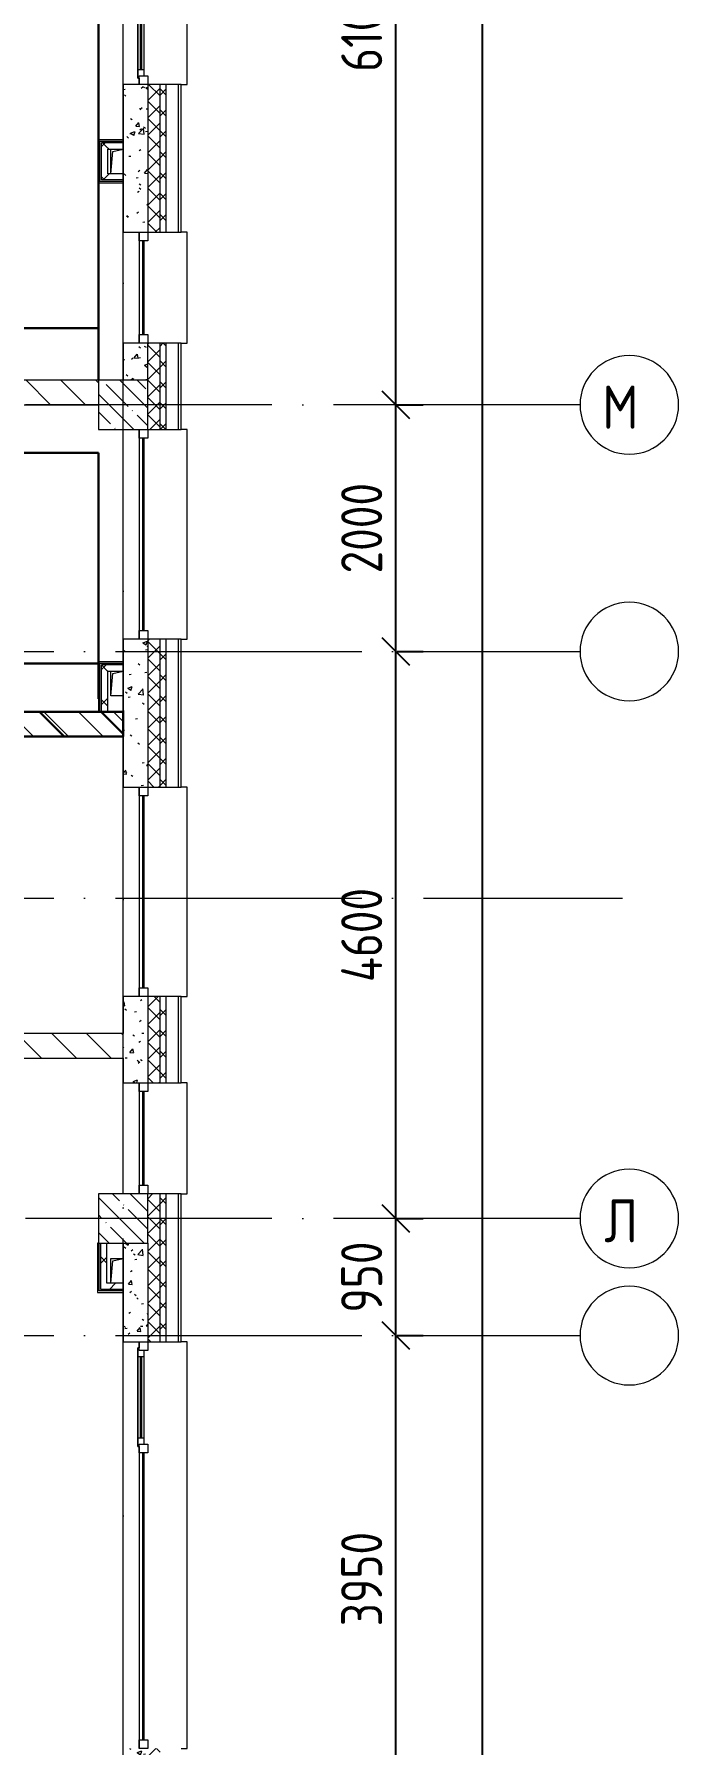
# Model space of a CAD drawing. Header units: millimetres. Extents: x -592259 to 288321, y -552984 to 293768.
# Drawn here: x 180082 to 185329, y -221900 to -208024 of the extents above; entities that cross this region are included whole.
import ezdxf

# ---------------------------------------------------------------- set-up
doc = ezdxf.new("R2010")
doc.units = ezdxf.units.MM
doc.linetypes.add('ADSK_Линия сетки', pattern=[2500, 2000, -250, 0, -250])
doc.layers.get('Defpoints').update_dxf_attribs({"color": 250})
for name, color, linetype, lineweight in [('0.1) Блок', 6, 'Continuous', 30), ('4) Штукатурка', 6, 'Continuous', 30), ('4.5) Штук Гипсовая по ЖБ', 6, 'Continuous', 30), ('4.6) Швы', 6, 'Continuous', 30), ('A-____-____-DIMS', 250, 'Continuous', 9), ('A-DETL-GENF-OTLN', 250, 'Continuous', 5), ('A-FLOR-____-OTLN', 250, 'Continuous', 9), ('A-GLAZ-____-MCUT', 250, 'Continuous', 9), ('A-GLAZ-____-OTLN', 250, 'Continuous', 5), ('A-WALL-____-MCUT', 250, 'Continuous', 13), ('A-WALL-____-PATT', 250, 'Continuous', 13), ('A-WALL-FNSH-MCUT', 250, 'Continuous', 13), ('I-WALL-____-OTLN', 250, 'Continuous', 9), ('S-COLS-____-MCUT', 250, 'Continuous', 25), ('S-COLS-____-OTLN', 250, 'Continuous', 9), ('S-GRID-____-IDEN', 250, 'Continuous', 9), ('S-GRID-____-OTLN', 250, 'Continuous', 9)]:
    doc.layers.add(name, color=color, linetype=linetype, lineweight=lineweight)
doc.styles.add('GOST Common', font='', dxfattribs={"width": 0.9, "height": 350})
doc.styles.get("Standard").update_dxf_attribs({"font": 'ГОСТ тип А.ttf'})
doc.styles.get('GOST Common').set_extended_font_data('GOST Common')
doc.dimstyles.new('А3', dxfattribs={"dimtxt": 333, "dimasz": 222, "dimexe": 222, "dimexo": 111, "dimgap": 111, "dimtad": 1, "dimtoh": 1, "dimdec": 0, "dimrnd": 0.0015, "dimzin": 0, "dimdsep": 46, "dimtxsty": 'Standard', "dimblk": 'OBLIQUE', "dimcen": 0, "dimclrd": 7, "dimclre": 7, "dimclrt": 7, "dimadec": 0, "dimazin": 0, "dimtfac": 1, "dimtdec": 0, "dimtofl": 0, "dimtmove": 0, "dimatfit": 3, "dimfxl": 1, "dimtolj": 1, "dimtzin": 0, "dimarcsym": 0})
pattern_1 = [(135, (28052.9, -258555.93), (-141.42136, -141.42136), [])]
pattern_2 = [(45, (28052.9, -258555.93), (-141.42136, 141.42136), []), (135, (28052.9, -258555.93), (-141.42136, -141.42136), [])]
pattern_3 = [(50, (28052.9, -258555.93), (364.36793, -31.8783), [38.1, -419.1]), (355, (28052.9, -258555.93), (-70.48585, 382.1133), [30.48, -335.28]), (100.451, (28083.27, -258558.6), (293.885, 350.2334), [32.38, -356.18]), (46.184, (28052.9, -258454.33), (542.1585, -84.0858), [57.15, -628.65]), (96.636, (28098.1, -258461.34), (474.8049, 494.8554), [48.57, -534.27]), (351.184, (28052.9, -258454.33), (474.8102, 494.85), [45.72, -502.92]), (21, (28103.7, -258479.73), (303.22847, -204.53046), [38.1, -419.1]), (326, (28103.7, -258479.73), (123.6039, 368.37604), [30.48, -335.28]), (71.451, (28128.97, -258496.77), (426.8341, 163.8427), [32.38, -356.18]), (37.5, (28052.9, -258555.93), (6.17665, 169.11015), [16.764, -314.452, 16.764, -323.596, -336.55]), (37.5, (28052.9, -258555.93), (6.17665, 169.11015), [-671.576, 16.764, -319.786]), (7.5, (28052.9, -258555.93), (133.63888, 200.3615), [16.764, -177.292, 16.764, -306.832, -128.27]), (7.5, (28052.9, -258555.93), (133.63888, 200.3615), [-517.652, 16.764, -111.506]), (327.5, (27939.62, -258555.93), (271.18182, -11.45836), [16.764, -110.236, 16.764, -379.476, -525.78]), (327.5, (27939.62, -258555.93), (271.18182, -11.45836), [-523.24, 16.764, -509.016]), (317.5, (27888.82, -258555.93), (296.2585, 50.85285), [16.764, -148.336, 16.764, -246.38, -373.38]), (317.5, (27888.82, -258555.93), (296.2585, 50.85285), [-428.244, 16.764, -356.616])]

# ---------------------------------------------------------------- blocks, each defined once
blk = doc.blocks.new('Окно_СКБ_1Ст1 - 120_Окно_СКБ_1Ст_1700_ОК19Л-29018914-АР1_Маркировочный план 3 этажа секция 2_3')
at = {"layer": 'A-GLAZ-____-MCUT'}
for p, q in [((-850, -195), (-850, -125)), ((-850, -125), (-780, -125)), ((-780, -125), (-780, -195)), ((780, -195), (780, -125)), ((780, -125), (850, -125)), ((850, -125), (850, -195)), ((-780, -195), (-850, -195)), ((850, -195), (780, -195))]:
    blk.add_line(p, q, dxfattribs=at)
at = {"layer": 'A-GLAZ-____-MCUT', "lineweight": 5}
for p, q in [((780, -155), (-780, -155)), ((780, -165), (-780, -165))]:
    blk.add_line(p, q, dxfattribs=at)
at = {"layer": 'A-GLAZ-____-OTLN'}
blk.add_line((-850, -195), (850, -195), dxfattribs=at)
blk = doc.blocks.new('Окно_СКБ_1Ст1 - 120_Окно_СКБ_1Ст_900_ОК4_EI30-35456439-АР1_Маркировочный план 3 этажа секция 2_3')
at = {"layer": 'A-GLAZ-____-MCUT'}
for p, q in [((-450, -195), (-450, -125)), ((-450, -125), (-380, -125)), ((-380, -125), (-380, -195)), ((380, -195), (380, -125)), ((380, -125), (450, -125)), ((450, -125), (450, -195)), ((-380, -195), (-450, -195)), ((450, -195), (380, -195))]:
    blk.add_line(p, q, dxfattribs=at)
at = {"layer": 'A-GLAZ-____-MCUT', "lineweight": 5}
for p, q in [((380, -155), (-380, -155)), ((380, -165), (-380, -165))]:
    blk.add_line(p, q, dxfattribs=at)
at = {"layer": 'A-GLAZ-____-OTLN'}
blk.add_line((-450, -195), (450, -195), dxfattribs=at)
blk = doc.blocks.new('Окно_СКБ_2Ст1 - Окно_СКБ_2Ст 3300_ОК2л-29018870-АР1_Маркировочный план 3 этажа секция 2_3')
at = {"layer": 'A-GLAZ-____-MCUT'}
for p, q in [((-1650, -195), (-1650, -125)), ((-1650, -125), (-1580, -125)), ((-1580, -125), (-1580, -195)), ((-820, -195), (-820, -125)), ((-820, -125), (-750, -125)), ((-750, -125), (-750, -195)), ((1580, -195), (1580, -125)), ((1580, -125), (1650, -125)), ((1650, -125), (1650, -195)), ((-1580, -195), (-1650, -195)), ((-1580, -195), (-1600, -195)), ((-1600, -195), (-1600, -205)), ((-1600, -205), (-800, -205)), ((-800, -205), (-1600, -205)), ((-820, -155), (-1580, -155)), ((-1580, -155), (-1580, -195)), ((-1530, -205), (-1530, -155)), ((-870, -205), (-870, -155)), ((-820, -195), (-820, -155)), ((-750, -195), (-820, -195)), ((-800, -195), (-820, -195)), ((-800, -205), (-800, -195)), ((1650, -195), (1580, -195))]:
    blk.add_line(p, q, dxfattribs=at)
at = {"layer": 'A-GLAZ-____-MCUT', "lineweight": 5}
for p, q in [((-1530, -175), (-870, -175)), ((-870, -185), (-1530, -185)), ((1580, -155), (-750, -155)), ((1580, -165), (-750, -165))]:
    blk.add_line(p, q, dxfattribs=at)
at = {"layer": 'A-GLAZ-____-OTLN'}
for p, q in [((-1650, -195), (-1600, -195)), ((-800, -195), (1650, -195))]:
    blk.add_line(p, q, dxfattribs=at)
blk = doc.blocks.new('Окно_СКБ_2Ст1 - Окно_СКБ_2Ст 3300_ОК2-29018964-АР1_Маркировочный план 3 этажа секция 2_3')
at = {"layer": 'A-GLAZ-____-MCUT'}
for p, q in [((-1650, -195), (-1650, -125)), ((-1650, -125), (-1580, -125)), ((-1580, -125), (-1580, -195)), ((750, -195), (750, -125)), ((750, -125), (820, -125)), ((820, -125), (820, -195)), ((1580, -195), (1580, -125)), ((1580, -125), (1650, -125)), ((1650, -125), (1650, -195)), ((-1580, -195), (-1650, -195)), ((820, -195), (750, -195)), ((820, -195), (800, -195)), ((800, -195), (800, -205)), ((800, -205), (1600, -205)), ((1600, -205), (800, -205)), ((1580, -155), (820, -155)), ((820, -155), (820, -195)), ((870, -205), (870, -155)), ((1530, -205), (1530, -155)), ((1580, -195), (1580, -155)), ((1650, -195), (1580, -195)), ((1600, -195), (1580, -195)), ((1600, -205), (1600, -195))]:
    blk.add_line(p, q, dxfattribs=at)
at = {"layer": 'A-GLAZ-____-MCUT', "lineweight": 5}
for p, q in [((750, -155), (-1580, -155)), ((750, -165), (-1580, -165)), ((870, -175), (1530, -175)), ((1530, -185), (870, -185))]:
    blk.add_line(p, q, dxfattribs=at)
at = {"layer": 'A-GLAZ-____-OTLN'}
for p, q in [((-1650, -195), (800, -195)), ((1600, -195), (1650, -195))]:
    blk.add_line(p, q, dxfattribs=at)
blk = doc.blocks.new('WNW_Отлив1 - Отлив_металлический 2-28598290-АР1_Маркировочный план 3 этажа секция 2_3')
at = {"layer": 'A-GLAZ-____-OTLN'}
for p, q in [((1650, 320), (-1650, 320)), ((-1650, 320), (-1650, 270)), ((1650, 270), (1650, 320))]:
    blk.add_line(p, q, dxfattribs=at)
blk = doc.blocks.new('WNW_Отлив1 - Отлив_металлический 2-28595994-АР1_Маркировочный план 3 этажа секция 2_3')
at = {"layer": 'A-GLAZ-____-OTLN'}
for p, q in [((850, 320), (-850, 320)), ((-850, 320), (-850, 270)), ((850, 270), (850, 320))]:
    blk.add_line(p, q, dxfattribs=at)
blk = doc.blocks.new('WNW_Отлив1 - Отлив_металлический 2-28596055-АР1_Маркировочный план 3 этажа секция 2_3')
at = {"layer": 'A-GLAZ-____-OTLN'}
for p, q in [((450, 320), (-450, 320)), ((-450, 320), (-450, 270)), ((450, 270), (450, 320))]:
    blk.add_line(p, q, dxfattribs=at)
blk = doc.blocks.new('BSC_Колонна _Прямоугольная - 400x400-V107-АР1_Маркировочный план 3 этажа секция 2_3')
at = {"layer": 'S-COLS-____-OTLN', "lineweight": 5}
h = blk.add_hatch(dxfattribs=at)
h.set_pattern_fill('FP_82', color=256, style=0, pattern_type=2)
h.set_pattern_definition([(135, (-152749.98, -47525), (-142.56192, -142.56192), []), (135, (-152607.42, -47525), (-142.56192, -142.56192), [252.016, -50.403, 3.353, -47.05])])
h.paths.add_polyline_path([(-200, -200), (200, -200), (200, 200), (-200, 200), (-200, -200)])
at = {"layer": 'S-COLS-____-MCUT', "lineweight": 5}
for p, q in [((200, 200), (-200, 200)), ((-200, 200), (-200, -200)), ((200, -200), (200, 200)), ((-200, -200), (200, -200))]:
    blk.add_line(p, q, dxfattribs=at)
blk = doc.blocks.new('BSC_Колонна _Прямоугольная - 400x400-V109-АР1_Маркировочный план 3 этажа секция 2_3')
at = {"layer": 'S-COLS-____-OTLN', "lineweight": 5}
h = blk.add_hatch(dxfattribs=at)
h.set_pattern_fill('FP_84', color=256, style=0, pattern_type=2)
h.set_pattern_definition([(135, (-152749.98, -40925), (-142.56192, -142.56192), []), (135, (-152607.42, -40925), (-142.56192, -142.56192), [252.016, -50.403, 3.353, -47.05])])
h.paths.add_polyline_path([(145, -200), (200, -200), (200, 200), (-200, 200), (-200, -200), (85, -200)])
at = {"layer": 'S-COLS-____-MCUT', "lineweight": 5}
for p, q in [((200, 200), (-200, 200)), ((-200, 200), (-200, -200)), ((200, -200), (200, 200)), ((-200, -200), (200, -200))]:
    blk.add_line(p, q, dxfattribs=at)
blk = doc.blocks.new('_Wn_-As_OpeningMEP_floor__Rectangular - _Wn_-As_OpeningMEP_floor__Rectangular-V182-АР1_Маркировочный план 3 этажа секция 2_3')
at = {"layer": 'A-DETL-GENF-OTLN', "lineweight": 5}
for p, q in [((-32, 132), (50, 150)), ((-50, -50), (-32, 132))]:
    blk.add_line(p, q, dxfattribs=at)
blk = doc.blocks.new('_Wn_-As_OpeningMEP_floor__Rectangular - _Wn_-As_OpeningMEP_floor__Rectangular-34851889-АР1_Маркировочный план 3 этажа секция 2_3')
at = {"layer": 'A-DETL-GENF-OTLN', "lineweight": 5}
for p, q in [((-32, 132), (50, 150)), ((-50, -50), (-32, 132))]:
    blk.add_line(p, q, dxfattribs=at)
blk = doc.blocks.new('_Wn_-As_OpeningMEP_floor__Rectangular - _Wn_-As_OpeningMEP_floor__Rectangular-V183-АР1_Маркировочный план 3 этажа секция 2_3')
at = {"layer": 'A-DETL-GENF-OTLN', "lineweight": 5}
for p, q in [((-32, 132), (50, 150)), ((-50, -50), (-32, 132))]:
    blk.add_line(p, q, dxfattribs=at)
blk = doc.blocks.new('Ось сетки - Круг_Ø8 мм-39983606-АР1_Маркировочный план 3 этажа секция 2_3')
at = {"layer": 'S-GRID-____-IDEN'}
for start, end in [(360, 180), (180, 360)]:
    blk.add_arc((0, 0), 4, start, end, dxfattribs=at)
blk = doc.blocks.new('_Oblique')
at = {"color": 0, "linetype": 'ByBlock', "lineweight": -2}
blk.add_line((-0.5, -0.5), (0.5, 0.5), dxfattribs=at)
blk = doc.blocks.new('*D4396')
at = {"layer": 'A-____-____-DIMS', "color": 7, "lineweight": -2, "transparency": 16777216}
for p, q in [((183017, -222531), (183017, -218581)), ((183028, -218581), (183239, -218581)), ((183028, -222531), (183239, -222531))]:
    blk.add_line(p, q, dxfattribs=at)
at = {"layer": 'Defpoints', "color": 0, "transparency": 16777216}
for p in [(182917, -218581), (183017, -218581), (182917, -222531)]:
    blk.add_point(p, dxfattribs=at)
at = {"layer": 'A-____-____-DIMS', "color": 7, "lineweight": -2, "transparency": 16777216, "xscale": 222, "yscale": 222, "zscale": 222}
for p, rotation in [((183017, -218581), 90), ((183017, -222531), 270)]:
    blk.add_blockref('_Oblique', p, dxfattribs=dict(at, rotation=rotation))
at = {"layer": 'A-____-____-DIMS', "color": 7, "transparency": 16777216, "insert": (182739, -220556), "char_height": 333, "width": 2.48, "attachment_point": 5, "rotation": 90}
blk.add_mtext('\\A1;3950', dxfattribs=at)
blk = doc.blocks.new('*D4397')
at = {"layer": 'A-____-____-DIMS', "color": 7, "lineweight": -2, "transparency": 16777216}
for p, q in [((183017, -218581), (183017, -217631)), ((183028, -217631), (183239, -217631)), ((183028, -218581), (183239, -218581))]:
    blk.add_line(p, q, dxfattribs=at)
at = {"layer": 'Defpoints', "color": 0, "transparency": 16777216}
for p in [(182917, -217631), (183017, -217631), (182917, -218581)]:
    blk.add_point(p, dxfattribs=at)
at = {"layer": 'A-____-____-DIMS', "color": 7, "lineweight": -2, "transparency": 16777216, "xscale": 222, "yscale": 222, "zscale": 222}
for p, rotation in [((183017, -217631), 90), ((183017, -218581), 270)]:
    blk.add_blockref('_Oblique', p, dxfattribs=dict(at, rotation=rotation))
at = {"layer": 'A-____-____-DIMS', "color": 7, "transparency": 16777216, "insert": (182739, -218106), "char_height": 333, "width": 1.86, "attachment_point": 5, "rotation": 90}
blk.add_mtext('\\A1;950', dxfattribs=at)
blk = doc.blocks.new('*D4398')
at = {"layer": 'A-____-____-DIMS', "color": 7, "lineweight": -2, "transparency": 16777216}
for p, q in [((183017, -217631), (183017, -213031)), ((183028, -213031), (183239, -213031)), ((183028, -217631), (183239, -217631))]:
    blk.add_line(p, q, dxfattribs=at)
at = {"layer": 'Defpoints', "color": 0, "transparency": 16777216}
for p in [(182917, -213031), (183017, -213031), (182917, -217631)]:
    blk.add_point(p, dxfattribs=at)
at = {"layer": 'A-____-____-DIMS', "color": 7, "lineweight": -2, "transparency": 16777216, "xscale": 222, "yscale": 222, "zscale": 222}
for p, rotation in [((183017, -213031), 90), ((183017, -217631), 270)]:
    blk.add_blockref('_Oblique', p, dxfattribs=dict(at, rotation=rotation))
at = {"layer": 'A-____-____-DIMS', "color": 7, "transparency": 16777216, "insert": (182739, -215331), "char_height": 333, "width": 2.57, "attachment_point": 5, "rotation": 90}
blk.add_mtext('\\A1;4600', dxfattribs=at)
blk = doc.blocks.new('*D4399')
at = {"layer": 'A-____-____-DIMS', "color": 7, "lineweight": -2, "transparency": 16777216}
for p, q in [((183017, -213031), (183017, -211031)), ((183028, -211031), (183239, -211031)), ((183028, -213031), (183239, -213031))]:
    blk.add_line(p, q, dxfattribs=at)
at = {"layer": 'Defpoints', "color": 0, "transparency": 16777216}
for p in [(182917, -211031), (183017, -211031), (182917, -213031)]:
    blk.add_point(p, dxfattribs=at)
at = {"layer": 'A-____-____-DIMS', "color": 7, "lineweight": -2, "transparency": 16777216, "xscale": 222, "yscale": 222, "zscale": 222}
for p, rotation in [((183017, -211031), 90), ((183017, -213031), 270)]:
    blk.add_blockref('_Oblique', p, dxfattribs=dict(at, rotation=rotation))
at = {"layer": 'A-____-____-DIMS', "color": 7, "transparency": 16777216, "insert": (182739, -212031), "char_height": 333, "width": 2.48, "attachment_point": 5, "rotation": 90}
blk.add_mtext('\\A1;2000', dxfattribs=at)
blk = doc.blocks.new('*D4400')
at = {"layer": 'A-____-____-DIMS', "color": 7, "lineweight": -2, "transparency": 16777216}
for p, q in [((183017, -211031), (183017, -204931)), ((183028, -204931), (183239, -204931)), ((183028, -211031), (183239, -211031))]:
    blk.add_line(p, q, dxfattribs=at)
at = {"layer": 'Defpoints', "color": 0, "transparency": 16777216}
for p in [(182917, -204931), (183017, -204931), (182917, -211031)]:
    blk.add_point(p, dxfattribs=at)
at = {"layer": 'A-____-____-DIMS', "color": 7, "lineweight": -2, "transparency": 16777216, "xscale": 222, "yscale": 222, "zscale": 222}
for p, rotation in [((183017, -204931), 90), ((183017, -211031), 270)]:
    blk.add_blockref('_Oblique', p, dxfattribs=dict(at, rotation=rotation))
at = {"layer": 'A-____-____-DIMS', "color": 7, "transparency": 16777216, "insert": (182739, -207981), "char_height": 333, "width": 2.3, "attachment_point": 5, "rotation": 90}
blk.add_mtext('\\A1;6100', dxfattribs=at)
blk = doc.blocks.new('*D4430')
at = {"layer": 'A-____-____-DIMS', "color": 7, "lineweight": -2, "transparency": 16777216}
for p, q in [((183706, -199781), (183495, -199781)), ((183717, -199781), (183717, -258531)), ((183706, -258531), (183495, -258531))]:
    blk.add_line(p, q, dxfattribs=at)
at = {"layer": 'Defpoints', "color": 0, "transparency": 16777216}
for p in [(183817, -199781), (183717, -258531), (183817, -258531)]:
    blk.add_point(p, dxfattribs=at)
at = {"layer": 'A-____-____-DIMS', "color": 7, "lineweight": -2, "transparency": 16777216, "xscale": 222, "yscale": 222, "zscale": 222}
for p, rotation in [((183717, -199781), 90), ((183717, -258531), 270)]:
    blk.add_blockref('_Oblique', p, dxfattribs=dict(at, rotation=rotation))
at = {"layer": 'A-____-____-DIMS', "color": 7, "transparency": 16777216, "insert": (183439, -229156), "char_height": 333, "width": 3.1, "attachment_point": 5, "rotation": 90}
blk.add_mtext('\\A1;58750', dxfattribs=at)

msp = doc.modelspace()

# ---------------------------------------------------------------- hatches: boundary and pattern name
at = {"layer": '0.1) Блок'}
h = msp.add_hatch(dxfattribs=at)
h.set_pattern_fill('ANSI31', color=256, scale=111, angle=-90)
h.set_pattern_definition([(315, (119478.1, -56183), (249.2021, 249.2021), [])])
h.paths.add_polyline_path([(173303.0929, -213520.9073), (173303.0929, -213720.9292), (180802.9057, -213720.6104), (180802.9057, -213520.5885)])
at = {"layer": 'A-WALL-____-PATT', "lineweight": 15}
h = msp.add_hatch(dxfattribs=at)
h.set_pattern_fill('FP_48', color=256, style=0, pattern_type=2)
h.set_pattern_definition([(135, (28052.9, -258555.93), (-84.85281, -84.85281), []), (225, (28052.9, -258555.93), (84.85281, -84.85281), [])])
h.paths.add_polyline_path([(181102.9057, -258830.9286), (181152.9057, -258830.6117), (181152.9057, -257930.9292), (181102.9057, -257930.9292), (181102.9057, -258734.6739)])
h.paths.add_polyline_path([(181152.9057, -256230.9292), (181152.9057, -255530.9292), (181102.9057, -255530.9292), (181102.9057, -256230.9292)])
h.paths.add_polyline_path([(181102.9057, -254630.9292), (181152.9057, -254630.9292), (181152.9057, -253430.9292), (181102.9057, -253430.9292), (181102.9057, -254230.9286)])
h.paths.add_polyline_path([(181102.9057, -250130.9292), (181152.9057, -250130.9292), (181152.9057, -248930.9292), (181102.9057, -248930.9292), (181102.9057, -250016.8744)])
h.paths.add_polyline_path([(181102.9057, -247230.9292), (181152.9057, -247230.9292), (181152.9057, -246530.9292), (181102.9057, -246530.9292)])
h.paths.add_polyline_path([(181102.9057, -245630.9286), (181152.9057, -245630.9286), (181152.9057, -244430.9292), (181102.9057, -244430.9292), (181102.9057, -245230.9286)])
h.paths.add_polyline_path([(181152.9057, -243530.9292), (181152.9057, -242830.9292), (181102.9057, -242830.9292), (181102.9057, -243530.9292)])
h.paths.add_polyline_path([(181102.9057, -241130.9292), (181152.9057, -241130.9292), (181152.9057, -239930.9292), (181102.9057, -239930.9292), (181102.9057, -240730.9286)])
h.paths.add_polyline_path([(181102.9057, -236630.9292), (181152.9057, -236630.9286), (181152.9057, -235430.9292), (181102.9057, -235430.9292), (181102.9057, -236230.9286)])
h.paths.add_polyline_path([(181102.9057, -232130.9292), (181152.9057, -232130.9292), (181152.9057, -230930.9292), (181102.9057, -230930.9292), (181102.9057, -231730.9286)])
h.paths.add_polyline_path([(181152.9057, -229230.9292), (181152.9057, -228530.9292), (181102.9057, -228530.9292), (181102.9057, -229230.9292)])
h.paths.add_polyline_path([(181102.9057, -227630.9292), (181152.9057, -227630.9292), (181152.9057, -226430.9292), (181102.9057, -226430.9292), (181102.9057, -227230.9286)])
h.paths.add_polyline_path([(181152.9057, -223130.9292), (181152.9057, -221930.9292), (181102.9057, -221930.9292), (181102.9057, -223130.9292)])
h.paths.add_polyline_path([(181102.9057, -218630.9292), (181152.9057, -218630.9292), (181152.9057, -217430.9286), (181102.9057, -217430.9286), (181102.9057, -217830.9286)])
h.paths.add_polyline_path([(181102.9057, -216530.9286), (181152.9057, -216530.9286), (181152.9057, -215830.9286), (181102.9057, -215830.9286), (181102.9057, -216130.928)])
h.paths.add_polyline_path([(181102.9057, -214130.9286), (181152.9057, -214130.9286), (181152.9057, -212930.9286), (181102.9057, -212930.9286), (181102.9057, -213520.9292)])
h.paths.add_polyline_path([(181102.9057, -211230.9286), (181152.9057, -211230.9286), (181152.9057, -210530.9292), (181102.9057, -210530.9292), (181102.9057, -210830.9286)])
h.paths.add_polyline_path([(181102.9057, -209630.9292), (181152.9057, -209630.9292), (181152.9057, -208430.9292), (181102.9057, -208430.9292)])
h.paths.add_polyline_path([(181102.9057, -205130.9292), (181152.9057, -205130.9292), (181152.9057, -203930.9292), (181102.9057, -203930.9292), (181102.9057, -204730.9286)])
h.paths.add_polyline_path([(181152.9057, -200630.9292), (181152.9057, -199480.9286), (181102.9057, -199480.9286), (181102.9057, -200630.9292)])
h = msp.add_hatch(dxfattribs=at)
h.set_pattern_fill('FP_49', color=256, style=0, pattern_type=2)
h.set_pattern_definition([(45, (28052.91, -258555.93), (-70.71068, 70.71068), []), (135, (28052.91, -258555.93), (-70.71068, -70.71068), [])])
h.paths.add_polyline_path([(181002.9057, -258730.9286), (181102.9057, -258730.9286), (181102.9057, -257930.9292), (181002.9057, -257930.9292), (181002.9057, -258530.9286)])
h.paths.add_polyline_path([(181002.9057, -256230.9292), (181102.9057, -256230.9292), (181102.9057, -255530.9292), (181002.9057, -255530.9292)])
h.paths.add_polyline_path([(181102.9057, -254630.9292), (181102.9057, -253430.9292), (181002.9057, -253430.9292), (181002.9057, -254630.9292)])
h.paths.add_polyline_path([(181102.9057, -250130.9292), (181102.9057, -248930.9292), (181002.9057, -248930.9292), (181002.9057, -250130.9292)])
h.paths.add_polyline_path([(181102.9057, -247230.9292), (181102.9057, -246530.9292), (181002.9057, -246530.9292), (181002.9057, -247230.9292)])
h.paths.add_polyline_path([(181002.9057, -245630.9286), (181102.9057, -245630.9286), (181102.9057, -244430.9292), (181002.9057, -244430.9292), (181002.9057, -245230.9286)])
h.paths.add_polyline_path([(181085.7461, -243530.9292), (181102.9057, -243530.9292), (181102.9057, -242830.9292), (181002.9057, -242830.9292), (181002.9057, -243530.9292)])
h.paths.add_polyline_path([(181102.9057, -241130.9292), (181102.9057, -239930.9292), (181002.9057, -239930.9292), (181002.9057, -241130.9292)])
h.paths.add_polyline_path([(181002.9057, -236630.9292), (181102.9057, -236630.9292), (181102.9057, -235430.9292), (181002.9057, -235430.9292), (181002.9057, -236230.9286)])
h.paths.add_polyline_path([(181002.9057, -232130.9292), (181102.9057, -232130.9292), (181102.9057, -230930.9292), (181002.9057, -230930.9292), (181002.9057, -231730.9286)])
h.paths.add_polyline_path([(181002.9057, -229230.9292), (181102.9057, -229230.9292), (181102.9057, -228530.9292), (181002.9057, -228530.9292), (181002.9057, -229168.7475)])
h.paths.add_polyline_path([(181102.9057, -227630.9292), (181102.9057, -226430.9292), (181002.9057, -226430.9292), (181002.9057, -227630.9292)])
h.paths.add_polyline_path([(181102.9057, -223130.9292), (181102.9057, -221930.9292), (181002.9057, -221930.9292), (181002.9057, -223130.9292)])
h.paths.add_polyline_path([(181002.9057, -218630.9292), (181102.9057, -218630.9292), (181102.9057, -217430.9286), (181002.9057, -217430.9286), (181002.9057, -217830.9286)])
h.paths.add_polyline_path([(181102.9057, -216530.9286), (181102.9057, -215830.9286), (181002.9057, -215830.9286), (181002.9057, -216530.9286)])
h.paths.add_polyline_path([(181002.9057, -214130.9286), (181102.9057, -214130.9286), (181102.9057, -212930.9286), (181002.9057, -212930.9286), (181002.9057, -213520.9292)])
h.paths.add_polyline_path([(181002.9057, -211230.9286), (181102.9057, -211230.9286), (181102.9057, -210530.9292), (181002.9057, -210530.9292), (181002.9057, -210830.9286)])
h.paths.add_polyline_path([(181102.9057, -209630.9292), (181102.9057, -208430.9292), (181002.9057, -208430.9292), (181002.9057, -209630.9292)])
h.paths.add_polyline_path([(181002.9057, -205130.9292), (181102.9057, -205130.9292), (181102.9057, -203930.9292), (181002.9057, -203930.9292), (181002.9057, -204730.9286)])
h.paths.add_polyline_path([(181102.9057, -200630.9292), (181102.9057, -199580.9286), (181002.9057, -199580.9286), (181002.9057, -200630.9292)])
h = msp.add_hatch(dxfattribs=at)
h.set_pattern_fill('FP_124', color=256, style=0, pattern_type=2)
h.set_pattern_definition(pattern_3)
h.paths.add_polyline_path([(180907.0668, -210830.9286), (181002.9057, -210830.9286), (181002.8838, -210530.9292), (180802.9057, -210530.9292), (180802.9276, -210830.9286), (180906.2433, -210830.9286)])
h.paths.add_polyline_path([(181002.8838, -209630.9292), (181002.9057, -209630.9292), (181002.8838, -208430.9292), (180802.9057, -208430.9292), (180802.9276, -209630.9292), (180947.5197, -209630.9292)])
h = msp.add_hatch(dxfattribs=at)
h.set_pattern_fill('FP_52', color=256, style=0, pattern_type=2)
h.set_pattern_definition(pattern_2)
h.paths.add_polyline_path([(180627.8838, -209155.613), (180677.8838, -209155.613), (180677.8838, -208905.613), (180627.8838, -208905.613), (180627.8838, -209102.4253)])
h = msp.add_hatch(dxfattribs=at)
h.set_pattern_fill('FP_52', color=256, style=0, pattern_type=2)
h.set_pattern_definition(pattern_2)
h.paths.add_polyline_path([(180677.8838, -208955.613), (180802.9057, -208954.9011), (180802.8838, -208905.613), (180677.8838, -208905.613), (180677.8838, -208940.786)])
h = msp.add_hatch(dxfattribs=at)
h.set_pattern_fill('FP_52', color=256, style=0, pattern_type=2)
h.set_pattern_definition(pattern_2)
h.paths.add_polyline_path([(180627.8838, -209205.613), (180802.8844, -209205.613), (180802.8838, -209155.613), (180627.8838, -209155.9286), (180627.8838, -209168.2203)])
h = msp.add_hatch(dxfattribs=at)
h.set_pattern_fill('FP_1', color=256, style=0, pattern_type=2)
h.set_pattern_definition(pattern_1)
h.paths.add_polyline_path([(173780.0741, -211030.9286), (174187.8032, -211030.9286), (174187.8032, -210830.9286), (173502.8838, -210830.9505), (173502.9057, -211030.9286), (173765.7158, -211030.9286)])
h.paths.add_polyline_path([(175467.8032, -211030.9286), (180602.8838, -211030.9286), (180602.8838, -210830.9286), (175437.8032, -210830.9286), (175437.8032, -211030.9286)])
h = msp.add_hatch(dxfattribs=at)
h.set_pattern_fill('FP_124', color=256, style=0, pattern_type=2)
h.set_pattern_definition(pattern_3)
h.paths.add_polyline_path([(180802.9057, -216530.9286), (181002.9057, -216530.9286), (181002.8838, -215830.9286), (180802.9072, -215830.9286), (180802.9057, -216330.928)])
h.paths.add_polyline_path([(180846.2607, -214130.9286), (181002.9057, -214130.9286), (181002.8838, -212930.9286), (180802.9057, -212930.9286), (180802.9276, -214130.9286), (180844.5557, -214130.9286)])
h = msp.add_hatch(dxfattribs=at)
h.set_pattern_fill('FP_52', color=256, style=0, pattern_type=2)
h.set_pattern_definition(pattern_2)
h.paths.add_polyline_path([(180802.9057, -213189.9298), (180802.8838, -213139.9298), (180627.8838, -213139.9298), (180627.8838, -213189.9298), (180802.8985, -213189.9298)])
h = msp.add_hatch(dxfattribs=at)
h.set_pattern_fill('FP_52', color=256, style=0, pattern_type=2)
h.set_pattern_definition(pattern_2)
h.paths.add_polyline_path([(180627.8838, -213520.9292), (180677.8838, -213520.9292), (180677.8838, -213189.9298), (180627.8838, -213189.9298), (180627.8838, -213397.8733)])
h = msp.add_hatch(dxfattribs=at)
h.set_pattern_fill('FP_1', color=256, style=0, pattern_type=2)
h.set_pattern_definition(pattern_1)
h.paths.add_polyline_path([(180802.8838, -213720.9292), (180802.9057, -213720.9292), (180802.885, -213520.9292), (173303.0217, -213520.1503), (173303.0217, -213720.1497), (180795.658, -213720.9292)])
h = msp.add_hatch(dxfattribs=at)
h.set_pattern_fill('FP_1', color=256, style=0, pattern_type=2)
h.set_pattern_definition(pattern_1)
h.paths.add_polyline_path([(179595.9167, -216330.928), (180802.9057, -216330.928), (180802.8838, -216130.9288), (175164.0482, -216130.928), (175164.0482, -216330.928), (179552.9193, -216330.928)])
h.paths.add_polyline_path([(173691.4641, -216330.928), (173914.0482, -216330.928), (173914.0482, -216130.928), (173303.0467, -216130.8832), (173303.0467, -216330.8832)])
h = msp.add_hatch(dxfattribs=at)
h.set_pattern_fill('FP_52', color=256, style=0, pattern_type=2)
h.set_pattern_definition(pattern_2)
h.paths.add_polyline_path([(180620.9057, -218155.8087), (180670.9057, -218155.8087), (180670.9057, -217830.9286), (180620.9057, -217830.9286), (180620.9057, -218152.5111)])
h = msp.add_hatch(dxfattribs=at)
h.set_pattern_fill('FP_124', color=256, style=0, pattern_type=2)
h.set_pattern_definition(pattern_3)
h.paths.add_polyline_path([(180859.1442, -222330.9286), (181002.9057, -222330.9286), (181002.8838, -221930.9292), (180802.9057, -221930.9292), (180802.9276, -222330.9286), (180809.0982, -222330.9286)])
h.paths.add_polyline_path([(181002.8838, -218630.9292), (181002.9057, -218630.9292), (181002.8838, -217830.9286), (180802.9057, -217831.4218), (180802.9276, -218630.9292), (180947.5197, -218630.9292)])
h = msp.add_hatch(dxfattribs=at)
h.set_pattern_fill('FP_52', color=256, style=0, pattern_type=2)
h.set_pattern_definition(pattern_2)
h.paths.add_polyline_path([(180620.9057, -218205.8087), (180802.9057, -218205.8083), (180802.8838, -218155.8087), (180620.9057, -218155.9286), (180620.9057, -218157.0678)])

# ---------------------------------------------------------------- linework, layer by layer
at = {"layer": '0.1) Блок'}
msp.add_lwpolyline([(173303.0929, -213520.9073), (173303.0929, -213720.9292), (180802.9057, -213720.6104), (180802.9057, -213520.5885)], close=True, dxfattribs=at)
at = {"layer": '4) Штукатурка'}
for p, q in [((173707.9057, -210409.0633), (180602.8838, -210409.0633)), ((173690.5852, -211419.0633), (180602.8838, -211419.0633)), ((180602.8838, -213127.4298), (173690.5852, -213127.4298))]:
    msp.add_line(p, q, dxfattribs=at)
at = {"layer": '4.5) Штук Гипсовая по ЖБ'}
for p, q in [((180602.8838, -210409.0633), (180602.8838, -199980.9286)), ((180602.8838, -211419.0633), (180602.8838, -213127.4298))]:
    msp.add_line(p, q, dxfattribs=at)
at = {"layer": '4.6) Швы'}
for points in [[(180602.8838, -209205.613), (180602.8838, -208222.6907)], [(180602.8838, -209816.9013), (180602.8838, -208833.979)], [(180602.8838, -210830.9286), (180602.8838, -209848.0063)], [(180602.8838, -213414.4948), (180602.8838, -212431.5725)]]:
    msp.add_lwpolyline(points, dxfattribs=at)
at = {"layer": 'A-FLOR-____-OTLN', "lineweight": 5}
for p, q in [((180702.8838, -209155.613), (180702.8838, -208955.9286)), ((180702.8838, -208955.9286), (180802.8838, -208955.9286)), ((180702.8838, -213390.9286), (180702.8838, -213190.9286)), ((180702.8838, -213190.9286), (180802.8838, -213190.9286)), ((180802.8838, -213390.9286), (180702.8838, -213390.9286)), ((180702.9276, -218155.8087), (180702.9276, -217955.9286)), ((180702.9276, -217955.9286), (180802.9057, -217955.9286))]:
    msp.add_line(p, q, dxfattribs=at)
at = {"layer": 'A-WALL-____-MCUT', "color": 7, "lineweight": 15}
for p, q in [((180802.9057, -208430.9292), (180802.9057, -209630.9292)), ((181002.9057, -208430.9292), (180802.9057, -208430.9292)), ((181002.9057, -208430.9292), (181002.9057, -209630.9292)), ((181152.9057, -208430.9292), (181102.9057, -208430.9292)), ((181102.9057, -209630.9292), (181102.9057, -208430.9292)), ((181152.9057, -209630.9292), (181152.9057, -208430.9292)), ((180627.8838, -209205.613), (180627.8838, -208905.613)), ((180802.9067, -208905.613), (180627.8838, -208905.613)), ((180677.8838, -209155.613), (180677.8838, -208955.613)), ((180677.8838, -208955.613), (180802.9067, -208955.613)), ((180802.9067, -208955.613), (180802.9067, -208905.613)), ((180802.8844, -209205.613), (180627.8838, -209205.613)), ((180802.8844, -209155.613), (180677.8838, -209155.613)), ((180802.8844, -209205.613), (180802.8844, -209155.613)), ((180802.9057, -209630.9292), (181002.9057, -209630.9292)), ((181102.9057, -209630.9292), (181152.9057, -209630.9292)), ((180802.9057, -210530.9292), (180802.9057, -210830.9286)), ((181002.9057, -210530.9292), (180802.9057, -210530.9292)), ((181002.9057, -210830.9286), (181002.9057, -210530.9292)), ((181152.9057, -210530.9292), (181102.9057, -210530.9292)), ((181102.9057, -211230.9286), (181102.9057, -210530.9292)), ((181152.9057, -211230.9286), (181152.9057, -210530.9292)), ((180602.8838, -210830.9286), (175467.8032, -210830.9286)), ((175467.8032, -211030.9286), (180602.8838, -211030.9286)), ((181102.9057, -211230.9286), (181152.9057, -211230.9286)), ((180802.9057, -212930.9286), (180802.9057, -213520.9292)), ((181002.9057, -212930.9286), (180802.9057, -212930.9286)), ((181002.9057, -212930.9286), (181002.9057, -214130.9286)), ((181152.9057, -212930.9286), (181102.9057, -212930.9286)), ((181102.9057, -214130.9286), (181102.9057, -212930.9286)), ((181152.9057, -214130.9286), (181152.9057, -212930.9286)), ((180627.8838, -213520.9292), (180627.8838, -213139.9298)), ((180802.9057, -213139.9298), (180627.8838, -213139.9298)), ((180802.9057, -213189.9298), (180802.9057, -213139.9298)), ((180677.8838, -213520.9292), (180677.8838, -213189.9298)), ((180677.8838, -213189.9298), (180802.9057, -213189.9298)), ((180802.9057, -213520.9292), (173302.9057, -213520.9292)), ((173303.0929, -213720.9292), (180802.9057, -213720.9292)), ((180802.9057, -213720.9292), (180802.9057, -214130.9286)), ((180802.9057, -214130.9286), (181002.9057, -214130.9286)), ((181102.9057, -214130.9286), (181152.9057, -214130.9286)), ((180802.9057, -215830.9286), (180802.9057, -216130.928)), ((181002.9057, -215830.9286), (180802.9057, -215830.9286)), ((181002.9057, -215830.9286), (181002.9057, -216530.9286)), ((181152.9057, -215830.9286), (181102.9057, -215830.9286)), ((181102.9057, -216530.9286), (181102.9057, -215830.9286)), ((181152.9057, -216530.9286), (181152.9057, -215830.9286)), ((180802.9057, -216130.928), (175194.0482, -216130.928)), ((175194.0482, -216330.928), (180802.9057, -216330.928)), ((180802.9057, -216330.928), (180802.9057, -216530.9286)), ((180802.9057, -216530.9286), (181002.9057, -216530.9286)), ((181102.9057, -216530.9286), (181152.9057, -216530.9286)), ((181152.9057, -217430.9286), (181102.9057, -217430.9286)), ((181102.9057, -218630.9292), (181102.9057, -217430.9286)), ((181152.9057, -218630.9292), (181152.9057, -217430.9286)), ((180620.9057, -218205.8087), (180620.9057, -217830.9286)), ((180670.9057, -218155.8087), (180670.9057, -217830.9286)), ((180802.9057, -217830.9286), (180802.9057, -218630.9292)), ((181002.9057, -217830.9286), (181002.9057, -218630.9292)), ((180802.9067, -218205.8087), (180620.9057, -218205.8087)), ((180802.9067, -218155.8087), (180670.9057, -218155.8087)), ((180802.9067, -218205.8087), (180802.9067, -218155.8087)), ((180802.9057, -218630.9292), (181002.9057, -218630.9292)), ((181102.9057, -218630.9292), (181152.9057, -218630.9292))]:
    msp.add_line(p, q, dxfattribs=at)
at = {"layer": 'A-WALL-____-MCUT', "color": 10, "lineweight": 15}
for p, q in [((181102.9057, -208430.9292), (181002.9057, -208430.9292)), ((181252.9057, -208430.9292), (181152.9057, -208430.9292)), ((181002.9057, -209630.9292), (181102.9057, -209630.9292)), ((181152.9057, -209630.9292), (181252.9057, -209630.9292)), ((181102.9057, -210530.9292), (181002.9057, -210530.9292)), ((181252.9057, -210530.9292), (181152.9057, -210530.9292)), ((181002.9057, -211230.9286), (181102.9057, -211230.9286)), ((181152.9057, -211230.9286), (181252.9057, -211230.9286)), ((181102.9057, -212930.9286), (181002.9057, -212930.9286)), ((181252.9057, -212930.9286), (181152.9057, -212930.9286)), ((181002.9057, -214130.9286), (181102.9057, -214130.9286)), ((181152.9057, -214130.9286), (181252.9057, -214130.9286)), ((181102.9057, -215830.9286), (181002.9057, -215830.9286)), ((181252.9057, -215830.9286), (181152.9057, -215830.9286)), ((181002.9057, -216530.9286), (181102.9057, -216530.9286)), ((181152.9057, -216530.9286), (181252.9057, -216530.9286)), ((181102.9057, -217430.9286), (181002.9057, -217430.9286)), ((181252.9057, -217430.9286), (181152.9057, -217430.9286)), ((181002.9057, -218630.9292), (181102.9057, -218630.9292)), ((181152.9057, -218630.9292), (181252.9057, -218630.9292))]:
    msp.add_line(p, q, dxfattribs=at)
at = {"layer": 'A-WALL-____-MCUT', "lineweight": 15}
for p, q in [((181252.9057, -209630.9292), (181252.9057, -208430.9292)), ((180615.3838, -209218.113), (180615.3838, -208893.113)), ((180802.9067, -208893.113), (180615.3838, -208893.113)), ((180802.8844, -209218.113), (180615.3838, -209218.113)), ((181252.9057, -211230.9286), (181252.9057, -210530.9292)), ((181252.9057, -214130.9286), (181252.9057, -212930.9286)), ((180615.3838, -213520.9292), (180615.3838, -213127.4298)), ((180802.9057, -213127.4298), (180615.3838, -213127.4298)), ((180802.9057, -213720.9292), (180802.9057, -213520.9292)), ((181252.9057, -216530.9286), (181252.9057, -215830.9286)), ((180802.9057, -216330.928), (180802.9057, -216130.928)), ((181252.9057, -218630.9292), (181252.9057, -217430.9286)), ((180608.4057, -218218.3087), (180608.4057, -217830.9286)), ((180802.9067, -218218.3087), (180608.4057, -218218.3087))]:
    msp.add_line(p, q, dxfattribs=at)
at = {"layer": 'A-WALL-FNSH-MCUT', "lineweight": 15}
for p, q in [((181272.9057, -208430.9292), (181252.9057, -208430.9292)), ((181272.9057, -209630.9292), (181272.9057, -208430.9292)), ((180602.8838, -208880.613), (180602.8838, -209230.613)), ((180802.9067, -208880.613), (180602.8838, -208880.613)), ((180802.9067, -208905.613), (180802.9067, -208880.613)), ((180602.8838, -209230.613), (180802.8844, -209230.613)), ((180802.8844, -209230.613), (180802.8844, -209205.613)), ((181252.9057, -209630.9292), (181272.9057, -209630.9292)), ((181272.9057, -210530.9292), (181252.9057, -210530.9292)), ((181272.9057, -211230.9286), (181272.9057, -210530.9292)), ((181252.9057, -211230.9286), (181272.9057, -211230.9286)), ((181272.9057, -212930.9286), (181252.9057, -212930.9286)), ((181272.9057, -214130.9286), (181272.9057, -212930.9286)), ((180602.8838, -213114.9298), (180602.8838, -213520.9292)), ((180802.9057, -213114.9298), (180602.8838, -213114.9298)), ((180802.9057, -213139.9298), (180802.9057, -213114.9298)), ((181252.9057, -214130.9286), (181272.9057, -214130.9286)), ((181272.9057, -215830.9286), (181252.9057, -215830.9286)), ((181272.9057, -216530.9286), (181272.9057, -215830.9286)), ((181252.9057, -216530.9286), (181272.9057, -216530.9286)), ((181272.9057, -217430.9286), (181252.9057, -217430.9286)), ((181272.9057, -218630.9292), (181272.9057, -217430.9286)), ((180595.9057, -217830.9286), (180595.9057, -218230.8087)), ((180602.8838, -217830.9286), (180595.9057, -217830.9286)), ((180595.9057, -218230.8087), (180802.9067, -218230.8087)), ((180802.9067, -218230.8087), (180802.9067, -218205.8087)), ((181252.9057, -218630.9292), (181272.9057, -218630.9292))]:
    msp.add_line(p, q, dxfattribs=at)
at = {"layer": 'I-WALL-____-OTLN', "lineweight": 15}
for p, q in [((180802.9057, -208430.9292), (180802.9057, -205130.9286)), ((180802.9057, -210530.9292), (180802.9057, -209630.9292)), ((180802.9057, -212930.9286), (180802.9057, -211230.9286)), ((180802.9057, -215830.9286), (180802.9057, -214130.9286)), ((180802.9057, -217430.9286), (180802.9057, -216530.9286)), ((180802.9057, -221930.9292), (180802.9057, -218630.9292))]:
    msp.add_line(p, q, dxfattribs=at)
at = {"layer": 'S-GRID-____-OTLN', "linetype": 'ADSK_Линия сетки'}
for p, q in [((180802.9057, -262294.7685), (180802.9057, -197353.9241)), ((184510.8783, -211030.9286), (127372.9057, -211030.9286)), ((93236.8325, -213030.9286), (184510.8783, -213030.9286)), ((93236.8325, -215030.9286), (184856.9445, -215030.9286)), ((184510.8783, -217630.9286), (127372.9057, -217630.9286)), ((93236.8325, -218580.9286), (184510.8783, -218580.9286))]:
    msp.add_line(p, q, dxfattribs=at)

# ---------------------------------------------------------------- block references
at = {"layer": 'A-GLAZ-____-OTLN', "rotation": 269.9999999999999}
for name, p in [('Окно_СКБ_2Ст1 - Окно_СКБ_2Ст 3300_ОК2-29018964-АР1_Маркировочный план 3 этажа секция 2_3', (181127.9057, -206780.9292)), ('WNW_Отлив1 - Отлив_металлический 2-28598290-АР1_Маркировочный план 3 этажа секция 2_3', (181002.9057, -206780.9292)), ('Окно_СКБ_1Ст1 - 120_Окно_СКБ_1Ст_900_ОК4_EI30-35456439-АР1_Маркировочный план 3 этажа секция 2_3', (181127.9057, -210080.9292)), ('WNW_Отлив1 - Отлив_металлический 2-28596055-АР1_Маркировочный план 3 этажа секция 2_3', (181002.9057, -210080.9292)), ('Окно_СКБ_1Ст1 - 120_Окно_СКБ_1Ст_1700_ОК19Л-29018914-АР1_Маркировочный план 3 этажа секция 2_3', (181127.9057, -212080.9286)), ('WNW_Отлив1 - Отлив_металлический 2-28595994-АР1_Маркировочный план 3 этажа секция 2_3', (181002.9057, -212080.9286)), ('Окно_СКБ_1Ст1 - 120_Окно_СКБ_1Ст_1700_ОК19Л-29018914-АР1_Маркировочный план 3 этажа секция 2_3', (181127.9057, -214980.9286)), ('WNW_Отлив1 - Отлив_металлический 2-28595994-АР1_Маркировочный план 3 этажа секция 2_3', (181002.9057, -214980.9286)), ('Окно_СКБ_1Ст1 - 120_Окно_СКБ_1Ст_900_ОК4_EI30-35456439-АР1_Маркировочный план 3 этажа секция 2_3', (181127.9057, -216980.9286)), ('WNW_Отлив1 - Отлив_металлический 2-28596055-АР1_Маркировочный план 3 этажа секция 2_3', (181002.9057, -216980.9286)), ('Окно_СКБ_2Ст1 - Окно_СКБ_2Ст 3300_ОК2л-29018870-АР1_Маркировочный план 3 этажа секция 2_3', (181127.9057, -220280.9292)), ('WNW_Отлив1 - Отлив_металлический 2-28598290-АР1_Маркировочный план 3 этажа секция 2_3', (181002.9057, -220280.9292))]:
    msp.add_blockref(name, p, dxfattribs=at)
at = {"layer": 'A-GLAZ-____-OTLN'}
for name, p in [('_Wn_-As_OpeningMEP_floor__Rectangular - _Wn_-As_OpeningMEP_floor__Rectangular-V183-АР1_Маркировочный план 3 этажа секция 2_3', (180752.8838, -209105.9286)), ('_Wn_-As_OpeningMEP_floor__Rectangular - _Wn_-As_OpeningMEP_floor__Rectangular-34851889-АР1_Маркировочный план 3 этажа секция 2_3', (180752.8838, -213340.9286)), ('_Wn_-As_OpeningMEP_floor__Rectangular - _Wn_-As_OpeningMEP_floor__Rectangular-V182-АР1_Маркировочный план 3 этажа секция 2_3', (180752.9276, -218105.9286))]:
    msp.add_blockref(name, p, dxfattribs=at)
at = {"layer": 'S-COLS-____-OTLN', "lineweight": 5}
for name, p in [('BSC_Колонна _Прямоугольная - 400x400-V107-АР1_Маркировочный план 3 этажа секция 2_3', (180802.8838, -211030.9286)), ('BSC_Колонна _Прямоугольная - 400x400-V109-АР1_Маркировочный план 3 этажа секция 2_3', (180802.8838, -217630.9286))]:
    msp.add_blockref(name, p, dxfattribs=at)
at = {"layer": 'S-GRID-____-IDEN', "xscale": 99.99999999999993, "yscale": 99.99999999999993, "zscale": 99.99999999999993}
for p, rotation in [((184910.8783, -211030.9286), 89.99999999999982), ((184910.8783, -213030.9286), 269.9999999999994), ((184910.8783, -217630.9286), 89.99999999999982), ((184910.8783, -218580.9286), 269.9999999999994)]:
    msp.add_blockref('Ось сетки - Круг_Ø8 мм-39983606-АР1_Маркировочный план 3 этажа секция 2_3', p, dxfattribs=dict(at, rotation=rotation))

# ---------------------------------------------------------------- texts
at = {"layer": 'S-GRID-____-IDEN', "color": 18, "true_color": 0x000000, "char_height": 350, "attachment_point": 1, "style": 'GOST Common'}
for s, insert, width in [('\\fGOST Common|b0|i0|c204|p34|;\\W.9;М', (184690.7512, -210873.703), 346.329), ('\\fGOST Common|b0|i0|c204|p34|;\\W.9;Л', (184708.7512, -217473.703), 303.037875)]:
    msp.add_mtext(s, dxfattribs=dict(at, insert=insert, width=width))

# ---------------------------------------------------------------- dimensions: what is measured, and where the dimension line sits
at = {"layer": 'A-____-____-DIMS'}
for base, p1, p2, picture, middle in [((183716.8556, -258530.9286), (183816.8405, -199780.9286), (183816.8405, -258530.9286), '*D4430', (183439.3556, -229155.9286)), ((183016.8556, -204930.9286), (182916.8707, -211030.9286), (182916.8707, -204930.9286), '*D4400', (182739.3556, -207980.9286)), ((183016.8556, -211030.9286), (182916.8707, -213030.9286), (182916.8707, -211030.9286), '*D4399', (182739.3556, -212030.9286)), ((183016.8556, -213030.9286), (182916.8707, -217630.9286), (182916.8707, -213030.9286), '*D4398', (182739.3556, -215330.9286)), ((183016.8556, -217630.9286), (182916.8707, -218580.9286), (182916.8707, -217630.9286), '*D4397', (182739.3556, -218105.9286)), ((183016.8556, -218580.9286), (182916.8707, -222530.9286), (182916.8707, -218580.9286), '*D4396', (182739.3556, -220555.9286))]:
    dim = msp.add_linear_dim(base=base, p1=p1, p2=p2, angle=90, dimstyle='А3', dxfattribs=at)
    dim.commit()
    dim.dimension.update_dxf_attribs({"geometry": picture, "text_midpoint": middle})

doc.saveas('drawing.dxf')
